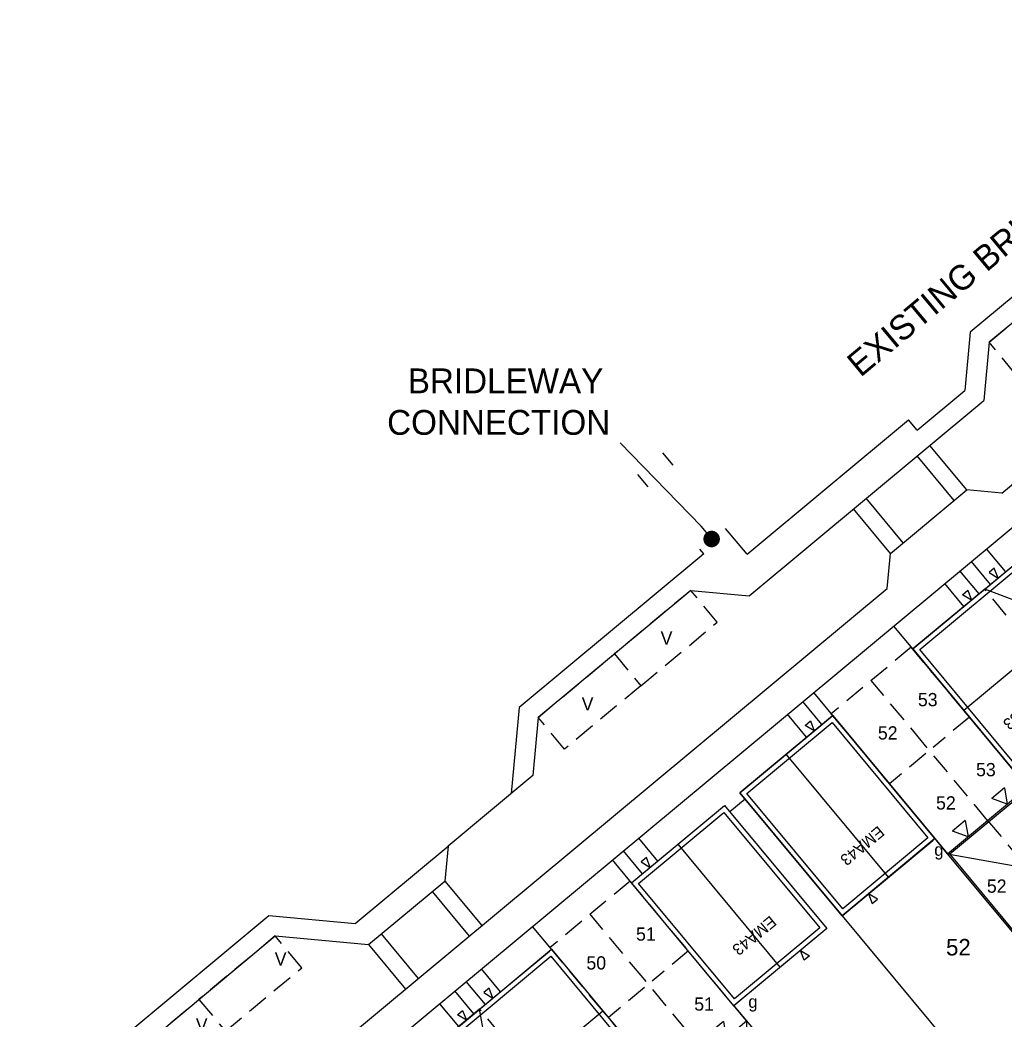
# Model space of a CAD drawing. Header units: millimetres. Extents: x 417385519 to 419804394, y 187233028 to 187812599.
# Drawn here: x 419529353 to 419588950, y 187601632 to 187662117 of the extents above; entities that cross this region are included whole.
import ezdxf
from ezdxf.enums import TextEntityAlignment as Align

# ---------------------------------------------------------------- set-up
doc = ezdxf.new("R2010")
doc.units = ezdxf.units.MM
doc.header["$LTSCALE"] = 100
doc.linetypes.add('DASHED', pattern=[19.05, 12.7, -6.35])
for name, color, linetype in [('CB-E-CHANNEL', 3, 'Continuous'), ('CB-H-DOORFRONT', 1, 'Continuous'), ('CB-H-DOORREAR', 4, 'Continuous'), ('CB-H-EXTWALL', 3, 'Continuous'), ('CB-H-EXTWALL2', 7, 'Continuous'), ('CB-H-GARAGE-DOOR', 4, 'Continuous'), ('CB-H-PARTY CENTRE', 1, 'DASHED'), ('CB-H-ROOF', 1, 'Continuous'), ('CB-P-DRIVE', 7, 'Continuous'), ('CB-P-FENCE', 2, 'Continuous'), ('CB-P-FOOTPATH', 1, 'Continuous'), ('CB-P-GATES', 6, 'Continuous'), ('CB-P-HOUSE-REF', 7, 'Continuous'), ('CB-P-MULTILEADER', 7, 'Continuous'), ('CB-P-PARKING', 1, 'DASHED'), ('CB-P-PARKING-NO', 1, 'Continuous'), ('CB-P-PLOT-NO', 4, 'Continuous'), ('H-House-Outline', 7, 'Continuous')]:
    doc.layers.add(name, color=color, linetype=linetype)
doc.styles.add('CB-P-HOUSE-REF', font='')
doc.styles.add('Cooper Baillie', font='')
doc.styles.get('CB-P-HOUSE-REF').set_extended_font_data('Gill Sans')
doc.styles.get('Cooper Baillie').set_extended_font_data('Gill Sans')

# ---------------------------------------------------------------- blocks, each defined once
blk = doc.blocks.new('_Dot')
at = {"color": 0, "linetype": 'ByBlock', "lineweight": -2}
blk.add_line((-0.5, 0), (-1, 0), dxfattribs=at)
at = {"color": 0, "linetype": 'ByBlock', "const_width": 0.5}
blk.add_lwpolyline([(-0.25, 0, 1), (0.25, 0, 1)], format="xyb", close=True, dxfattribs=at)
blk = doc.blocks.new('*U199')
at = {"layer": 'CB-H-DOORFRONT', "flags": 128}
blk.add_lwpolyline([(1431, -600), (1015, -600), (1223, 0)], close=True, dxfattribs=at)
at = {"layer": 'CB-H-DOORREAR', "flags": 128}
blk.add_lwpolyline([(4359, 10265), (3943, 10265), (4151, 9665)], close=True, dxfattribs=at)
at = {"layer": 'CB-H-EXTWALL'}
for points in [[(5658, 9665), (176, 9665)], [(5658, 0), (5834, 0), (5834, 9665), (5658, 9665)], [(176, 0), (5658, 0)]]:
    blk.add_lwpolyline(points, dxfattribs=at)
at = {"layer": 'CB-H-PARTY CENTRE'}
blk.add_line((176, 9665), (176, 0), dxfattribs=at)
at = {"layer": 'CB-H-ROOF'}
blk.add_line((2917, 9665), (2917, 0), dxfattribs=at)
at = {"layer": 'CB-P-HOUSE-REF', "style": 'CB-P-HOUSE-REF'}
blk.add_attdef('EMA33', text='', height=700, dxfattribs=at).set_placement((2972, 7192), align=Align.MIDDLE_CENTER)
blk = doc.blocks.new('*U197')
at = {"layer": 'CB-H-DOORFRONT', "flags": 128}
blk.add_lwpolyline([(1431, -600), (1015, -600), (1223, 0)], close=True, dxfattribs=at)
at = {"layer": 'CB-H-DOORREAR', "flags": 128}
blk.add_lwpolyline([(4359, 10265), (3943, 10265), (4151, 9665)], close=True, dxfattribs=at)
at = {"layer": 'CB-H-EXTWALL'}
for points in [[(5658, 9665), (176, 9665)], [(5658, 0), (5834, 0), (5834, 9665), (5658, 9665)], [(176, 0), (5658, 0)]]:
    blk.add_lwpolyline(points, dxfattribs=at)
at = {"layer": 'CB-H-PARTY CENTRE'}
blk.add_line((176, 9665), (176, 0), dxfattribs=at)
at = {"layer": 'CB-H-ROOF'}
blk.add_line((0, 4832), (5834, 4832), dxfattribs=at)
at = {"layer": 'CB-P-HOUSE-REF', "style": 'CB-P-HOUSE-REF'}
blk.add_attdef('EMA33', text='', height=700, dxfattribs=at).set_placement((2972, 7192), align=Align.MIDDLE_CENTER)
blk = doc.blocks.new('*U202')
at = {"layer": 'CB-H-DOORFRONT', "flags": 128}
blk.add_lwpolyline([(1656, -600), (1241, -600), (1448, 0)], close=True, dxfattribs=at)
at = {"layer": 'CB-H-DOORREAR', "flags": 128}
blk.add_lwpolyline([(5435, 10265), (5019, 10265), (5227, 9665)], close=True, dxfattribs=at)
at = {"layer": 'CB-H-EXTWALL'}
for points in [[(176, 9665), (0, 9665), (0, 0), (176, 0)], [(176, 0), (7303, 0), (7303, 9665), (176, 9665)]]:
    blk.add_lwpolyline(points, dxfattribs=at)
at = {"layer": 'CB-H-ROOF'}
blk.add_line((3652, 9665), (3652, 0), dxfattribs=at)
at = {"layer": 'CB-P-HOUSE-REF', "style": 'CB-P-HOUSE-REF'}
blk.add_attdef('EMA43', text='', height=700, dxfattribs=at).set_placement((3659, 7205), align=Align.MIDDLE_CENTER)
blk = doc.blocks.new('*U265')
at = {"layer": 'CB-H-EXTWALL2'}
for p, q in [((0, 7817), (6290, 7817)), ((0, 1500), (0, 7817)), ((6290, 7817), (6290, 1500)), ((6290, 1500), (0, 1500))]:
    blk.add_line(p, q, dxfattribs=at)
at = {"layer": 'CB-H-GARAGE-DOOR'}
for p, q in [((1102, 634), (1602, 1500)), ((1602, 1500), (2102, 634)), ((4188, 634), (4688, 1500)), ((4688, 1500), (5187, 634)), ((1102, 634), (2102, 634)), ((4188, 634), (5187, 634))]:
    blk.add_line(p, q, dxfattribs=at)
at = {"layer": 'CB-H-ROOF'}
for p, q in [((0, 7817), (2650, 4658)), ((6290, 7817), (3640, 4658)), ((0, 1500), (2650, 4658)), ((2650, 4658), (3640, 4658)), ((6290, 1500), (3640, 4658))]:
    blk.add_line(p, q, dxfattribs=at)
at = {"layer": 'CB-P-PARKING'}
for p, q in [((3145, 1500), (3145, 7817)), ((0, 1500), (0, -4500)), ((3145, 1500), (3145, -4500)), ((6290, 1500), (6290, -4500)), ((0, -4000), (2852, -4000)), ((3438, -4000), (6290, -4000)), ((0, -4500), (0, -9500)), ((3145, -4500), (3145, -9500)), ((6290, -4500), (6290, -9500)), ((0, -9500), (6290, -9500))]:
    blk.add_line(p, q, dxfattribs=at)

msp = doc.modelspace()

# ---------------------------------------------------------------- linework, layer by layer
at = {"layer": 'CB-E-CHANNEL'}
for p, q in [((419588694.62, 187633527.31), (419609027.32, 187650433.34)), ((419592545.24, 187646482.85, 0), (419587931.68, 187642646.82, 0)), ((419587931.68, 187642646.82, 0), (419587607.72, 187639126.16, 0)), ((419573417.53, 187627327.44), (419587607.72, 187639126.16, 0)), ((419581968.67, 187629885.66, 0), (419586582.23, 187633721.69, 0)), ((419588694.62, 187633527.31, 0), (419586582.23, 187633721.69, 0)), ((419581774.29, 187627773.26, 0), (419581968.67, 187629885.66, 0)), ((419529352.7, 187584186.27), (419581774.29, 187627773.26)), ((419569896.87, 187627651.41, 0), (419560669.76, 187619979.35, 0)), ((419569896.87, 187627651.41, 0), (419573417.53, 187627327.44, 0)), ((419560669.76, 187619979.35, 0), (419560345.8, 187616458.69, 0)), ((419560345.8, 187616458.69, 0), (419555223.8, 187612199.89)), ((419555223.8, 187612199.89), (419555029.42, 187610087.5)), ((419550415.86, 187606251.47), (419555029.42, 187610087.5)), ((419535555.7, 187599097.75), (419544782.81, 187606769.81)), ((419544782.81, 187606769.81), (419550415.86, 187606251.47))]:
    msp.add_line(p, q, dxfattribs=at)
at = {"layer": 'CB-E-CHANNEL', "color": 1}
for p, q in [((419583577.34, 187637335.64), (419586458.31, 187639731.08, 0)), ((419573302.43, 187629832.78), (419583065.86, 187637950.78)), ((419583577.34, 187637335.64, 0), (419583065.86, 187637950.78)), ((419549608.38, 187607530.84), (419555223.8, 187612199.89))]:
    msp.add_line(p, q, dxfattribs=at)
at = {"layer": 'CB-H-ROOF'}
for p, q in [((419592859.5, 187625766.39, 0), (419587662.56, 187627730.04, 0)), ((419558117.72, 187596879.64, 0), (419557135.45, 187602347.66, 0))]:
    msp.add_line(p, q, dxfattribs=at)
at = {"layer": 'CB-P-DRIVE'}
for p, q in [((419583312.36, 187624112.98, 0), (419582162.94, 187625495.38)), ((419578475.82, 187620091.54, 0), (419577326.4, 187621473.94)), ((419566322.19, 187609986.16, 0), (419565172.77, 187611368.55)), ((419561485.65, 187605964.72, 0), (419560336.23, 187607347.11))]:
    msp.add_line(p, q, dxfattribs=at)
at = {"layer": 'CB-P-FENCE'}
for p, q in [((419573180.03, 187615037.99, 0), (419572257.32, 187614270.78, 0)), ((419584655.03, 187612659.88, 0), (419585422.23, 187611737.17, 0)), ((419579039.57, 187607990.79, 0), (419586537.54, 187598973.06, 0)), ((419572501.43, 187602554.52, 0), (419573268.6, 187601631.78, 0))]:
    msp.add_line(p, q, dxfattribs=at)
at = {"layer": 'CB-P-FOOTPATH'}
for p, q in [((419596773.78, 187651559.38, 0), (419586782.28, 187643251.74, 0)), ((419533333.24, 187584894.94), (419610306, 187648895.49)), ((419586782.28, 187643251.74, 0), (419586458.31, 187639731.08, 0)), ((419568832.78, 187635208.38), (419568212.91, 187635953.9)), ((419586582.23, 187633721.69, 0), (419584344.54, 187636412.93, 0)), ((419585813.3, 187633082.35, 0), (419583575.62, 187635773.59, 0)), ((419567316.16, 187633904.17), (419566692.19, 187634654.61)), ((419582737.6, 187630525, 0), (419580499.92, 187633216.23, 0)), ((419581968.67, 187629885.66, 0), (419579730.99, 187632576.9, 0)), ((419573302.43, 187629832.78), (419572003.73, 187631394.72)), ((419570677.71, 187629861.27), (419559520.36, 187620584.27, 0)), ((419570677.71, 187629861.27), (419570437.86, 187630149.73)), ((419588928.78, 187628782.87, 0), (419587779.36, 187630165.26, 0)), ((419588006.07, 187628015.66, 0), (419586856.65, 187629398.06, 0)), ((419587319.04, 187627444.41, 0), (419586169.62, 187628826.81, 0)), ((419586396.33, 187626677.21, 0), (419585246.91, 187628059.6, 0)), ((419577823.39, 187619549.06, 0), (419576673.97, 187620931.46, 0)), ((419559520.36, 187620584.27, 0), (419559040.89, 187615373.69, 0)), ((419576900.68, 187618781.86, 0), (419575751.26, 187620164.25, 0)), ((419567897.33, 187611295.84, 0), (419566747.91, 187612678.24, 0)), ((419566974.62, 187610528.63, 0), (419565825.2, 187611911.03, 0)), ((419555029.42, 187610087.5), (419557267.1, 187607396.26)), ((419554260.49, 187609448.16), (419556498.17, 187606756.92)), ((419534406.3, 187599702.67), (419544397.8, 187608010.31)), ((419544397.8, 187608010.31), (419549608.38, 187607530.84)), ((419551184.79, 187606890.8), (419553422.47, 187604199.57)), ((419550415.86, 187606251.47), (419552653.55, 187603560.23)), ((419558401.68, 187603400.49, 0), (419557252.26, 187604782.88, 0)), ((419557478.97, 187602633.28, 0), (419556329.55, 187604015.68, 0)), ((419556791.93, 187602062.03, 0), (419555642.51, 187603444.43, 0)), ((419555869.22, 187601294.83, 0), (419554719.8, 187602677.22, 0))]:
    msp.add_line(p, q, dxfattribs=at)
at = {"layer": 'CB-P-MULTILEADER', "linetype": 'ByBlock', "lineweight": -2}
msp.add_lwpolyline([(419570522.46, 187631529.14), (419565619.08, 187636569.53)], dxfattribs=at)
at = {"layer": 'CB-P-PARKING', "elevation": 0}
for points in [[(419587931.68, 187642646.82), (419592545.24, 187646482.85), (419594143.58, 187644560.54), (419589530.03, 187640724.51)], [(419569896.87, 187627651.41), (419565283.32, 187623815.38), (419566881.66, 187621893.06), (419571495.22, 187625729.09)], [(419560669.76, 187619979.35), (419565283.32, 187623815.38), (419566881.66, 187621893.06), (419562268.11, 187618057.03)]]:
    msp.add_lwpolyline(points, close=True, dxfattribs=at)
at = {"layer": 'CB-P-PARKING'}
for points in [[(419544782.81, 187606769.81), (419540169.26, 187602933.78), (419541767.6, 187601011.47), (419546381.15, 187604847.5)], [(419535555.7, 187599097.75), (419540169.26, 187602933.78), (419541767.6, 187601011.47), (419537154.05, 187597175.44)]]:
    msp.add_lwpolyline(points, close=True, dxfattribs=at)
at = {"layer": 'H-House-Outline'}
for p, q in [((419583312.36, 187624112.98, 0), (419592012.75, 187631347.1, 0)), ((419583734.84, 187624074.1, 0), (419591973.87, 187630924.62, 0)), ((419589491.57, 187616681.32, 0), (419583312.36, 187624112.98, 0)), ((419589530.44, 187617103.8, 0), (419583734.84, 187624074.1, 0)), ((419572860.36, 187615422.45, 0), (419578475.82, 187620091.54, 0)), ((419573282.84, 187615383.58, 0), (419578436.94, 187619669.06, 0)), ((419578436.94, 187619669.06, 0), (419584232.55, 187612698.75, 0)), ((419578475.82, 187620091.54, 0), (419584655.03, 187612659.88, 0)), ((419579039.57, 187607990.79, 0), (419572860.36, 187615422.45, 0)), ((419579078.44, 187608413.27, 0), (419573282.84, 187615383.58, 0)), ((419585422.23, 187611737.17, 0), (419590258.77, 187615758.61, 0)), ((419585563.06, 187611724.21, 0), (419590245.82, 187615617.78, 0)), ((419566322.19, 187609986.16, 0), (419571937.65, 187614655.25, 0)), ((419566744.66, 187609947.28, 0), (419571898.77, 187614232.77, 0)), ((419571898.77, 187614232.77, 0), (419577694.38, 187607262.46, 0)), ((419571937.65, 187614655.25, 0), (419578116.85, 187607223.58, 0)), ((419584655.03, 187612659.88, 0), (419579039.57, 187607990.79, 0)), ((419584232.55, 187612698.75, 0), (419579078.44, 187608413.27, 0)), ((419589460.94, 187606879.87, 0), (419585422.23, 187611737.17, 0)), ((419589473.89, 187607020.69, 0), (419585563.06, 187611724.21, 0)), ((419572501.39, 187602554.49, 0), (419566322.19, 187609986.16, 0)), ((419572540.27, 187602976.97, 0), (419566744.66, 187609947.28, 0)), ((419578116.85, 187607223.58, 0), (419572501.39, 187602554.49, 0)), ((419577694.38, 187607262.46, 0), (419572540.27, 187602976.97, 0)), ((419552785.25, 187598730.6, 0), (419561485.65, 187605964.72, 0)), ((419561485.65, 187605964.72, 0), (419567664.85, 187598533.05, 0)), ((419553207.73, 187598691.73, 0), (419561446.77, 187605542.24, 0)), ((419561446.77, 187605542.24, 0), (419567242.37, 187598571.93, 0))]:
    msp.add_line(p, q, dxfattribs=at)

# ---------------------------------------------------------------- block references
ref = msp.add_blockref('*U199', (419587527.03, 187627617.36, 0), dxfattribs=dict(xscale=-1, rotation=219.7425148880969))
ref.add_attrib('EMA33', 'EMA33', dxfattribs={"layer": 'CB-P-HOUSE-REF', "height": 700, "rotation": 219.7425193, "style": 'CB-P-HOUSE-REF'}).set_placement((419594410.05, 187623987.19, 0), align=Align.MIDDLE_CENTER)
at = {"rotation": 219.742514759901}
for name, p, values in [('*U197', (419587798.08, 187627842.72, 0), {'EMA33': 'EMA33'}), ('*U202', (419578475.82, 187620091.54, 0), {'EMA43': 'EMA43'}), ('*U199', (419557270.97, 187602460.34, 0), {'EMA33': 'EMA33'})]:
    msp.add_blockref(name, p, dxfattribs=at).add_auto_attribs(values)
for p in [(419589299.77, 187616911.99, 0), (419572309.59, 187602785.17, 0)]:
    msp.add_blockref('*U265', p, dxfattribs=at)
ref = msp.add_blockref('*U202', (419566322.19, 187609986.16, 0), dxfattribs=dict(xscale=-1, rotation=219.7425147554267))
ref.add_attrib('EMA43', 'EMA43', dxfattribs={"layer": 'CB-P-HOUSE-REF', "height": 700, "rotation": 219.7425193, "style": 'CB-P-HOUSE-REF'}).set_placement((419573742.16, 187606785, 0), align=Align.MIDDLE_CENTER)
ref = msp.add_blockref('*U197', (419556999.93, 187602234.98, 0), dxfattribs=dict(xscale=-1, rotation=219.7425147247199))
ref.add_attrib('EMA33', 'EMA33', dxfattribs={"layer": 'CB-P-HOUSE-REF', "height": 700, "rotation": 219.7425193, "style": 'CB-P-HOUSE-REF'}).set_placement((419563882.94, 187598604.81, 0), align=Align.MIDDLE_CENTER)
at = {"layer": 'CB-P-MULTILEADER', "lineweight": -2, "xscale": 1000, "yscale": 1000, "zscale": 1000, "rotation": 309.4057888823179}
msp.add_blockref('_Dot', (419571157.27, 187630756.47), dxfattribs=at)
at = {"layer": 'CB-P-MULTILEADER', "linetype": 'ByBlock', "lineweight": 15, "xscale": 500.0000000000001, "yscale": 500.0000000000001, "zscale": 500.0000000000001, "rotation": 309.4057888823179}
msp.add_blockref('_Dot', (419571157.27, 187630756.47), dxfattribs=at)

# ---------------------------------------------------------------- texts
at = {"layer": 'CB-P-GATES', "style": 'Cooper Baillie'}
for p in [(419584894.68, 187611983.4), (419573654.65, 187602798.69)]:
    msp.add_text('g', height=750, dxfattribs=at).set_placement(p, align=Align.MIDDLE_CENTER)
at = {"layer": 'CB-P-MULTILEADER', "style": 'Cooper Baillie'}
msp.add_text('EXISTING BRIDLEWAY RETAINED', height=1500, rotation=39.844878, dxfattribs=at).set_placement((419580155.13, 187640490.62))
for s, p in [('BRIDLEWAY', (419552793.8, 187639563.01)), ('CONNECTION', (419551543.46, 187637052.33))]:
    msp.add_text(s, height=1500, dxfattribs=at).set_placement(p)
at = {"layer": 'CB-P-PARKING-NO', "style": 'Cooper Baillie'}
for s, p in [('V', (419568073.3, 187624373.51, 0)), ('53', (419583623.71, 187620650.2, 0)), ('V', (419563302.23, 187620393.95, 0)), ('52', (419581205.44, 187618639.48, 0)), ('53', (419587140.07, 187616421.11, 0)), ('52', (419584721.8, 187614410.39, 0)), ('52', (419587794.33, 187609381.72, 0)), ('51', (419566588.16, 187606485.66, 0)), ('V', (419544749.69, 187604980.62)), ('50', (419563588.77, 187604742.54, 0)), ('51', (419570104.53, 187602256.57, 0)), ('V', (419539978.62, 187601001.06))]:
    msp.add_text(s, height=800, dxfattribs=at).set_placement(p)
at = {"layer": 'CB-P-PLOT-NO', "style": 'Cooper Baillie'}
msp.add_text('52', height=1000, dxfattribs=at).set_placement((419585328.87, 187605589.5, 0))

doc.saveas('drawing.dxf')
